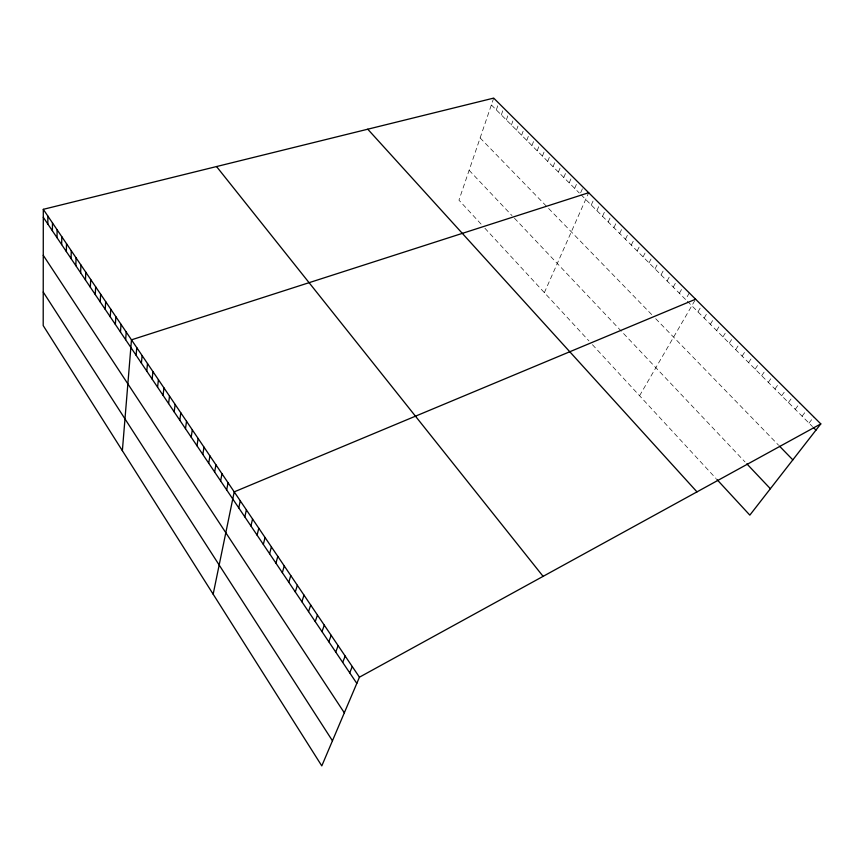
<?xml version="1.0" encoding="UTF-8"?>
<svg xmlns="http://www.w3.org/2000/svg" width="864" height="864" viewBox="0 0 864 864"><rect width="100%" height="100%" fill="white"/><g stroke="black" fill="none" stroke-linecap="round" stroke-linejoin="round"><path stroke-width="0.65" stroke-dasharray="4.32 3.24" d="M493.69 98.107L458.957 200.156L481.788 224.878M496.325 109.912L498.679 103.086M501.325 114.912L503.712 108.086M506.347 119.956L508.777 113.13M511.412 125.021L513.864 118.206M516.499 130.118L518.994 123.304M521.618 135.248L524.146 128.444M526.781 140.411L529.34 133.618M531.965 145.606L534.568 138.812M537.181 150.844L539.816 144.05M542.441 156.103L545.108 149.321M547.722 161.395L550.433 154.624M553.046 166.73L555.79 159.959M558.403 172.087L561.19 165.326M563.792 177.487L566.611 170.737M569.214 182.92L572.076 176.18M574.679 188.395L577.573 181.656M580.662 192.78L583.114 187.164M544.363 292.637L588.676 192.715M591.268 205.016L594.292 198.299M596.873 210.622L599.929 203.926M602.51 216.281L605.621 209.585M608.191 221.962L611.334 215.276M613.904 227.686L617.09 221.011M619.661 233.453L622.89 226.789M625.45 239.252L628.722 232.6M631.282 245.095L634.597 238.453M637.157 250.981L640.516 244.339M643.064 256.9L646.477 250.279M649.015 262.861L652.471 256.252M655.009 268.855L658.508 262.256M661.036 274.903L664.578 268.315M667.105 280.984L670.702 274.406M673.229 287.107L676.868 280.541M679.385 293.274L683.068 286.729M689.321 292.95L685.584 299.484L581.094 194.821M639.576 395.734L694.98 300.305M697.961 311.882L701.795 305.37M704.138 318.071L708.016 311.569M710.348 324.302L714.29 317.822M716.612 330.566L720.598 324.108M722.92 336.884L726.959 330.437M729.27 343.246L733.352 336.809M735.664 349.65L739.8 343.224M742.1 356.098L746.291 349.693M748.58 362.588L752.825 356.206M755.104 369.122L759.413 362.761M761.681 375.71L766.033 369.36M768.301 382.342L772.708 376.002M774.965 389.016L779.436 382.698M781.682 395.744L786.208 389.448M788.443 402.516L793.022 396.241M795.247 409.342L799.891 403.078M802.105 416.21L806.814 409.968M809.017 423.133L813.78 416.912M491.357 104.933L579.258 192.974M687.366 301.266L812.495 426.611M480.125 137.959L652.342 315.241M655.7 318.708L778.594 445.208M469.12 170.284L512.017 215.622M514.469 218.225L745.049 461.959M484.888 228.226L588.892 340.848M592.412 344.66L716.094 478.591"/><path stroke-width="1.3" d="M43.297 209.336L43.2 325.588L321.797 765.893L359.446 677.182L820.8 423.9L493.69 98.107L43.297 209.336L359.446 677.182M47.833 224.024L47.866 216.097M52.412 230.828L52.477 222.912M57.024 237.686L57.121 229.792M61.668 244.598L61.798 236.714M66.355 251.564L66.517 243.691M71.075 258.584L71.269 250.733M75.838 265.658L76.064 257.828M80.644 272.797L80.903 264.978M85.482 279.99L85.774 272.192M90.353 287.248L90.688 279.461M95.278 294.548L95.634 286.794M100.235 301.925L100.634 294.181M105.224 309.355L105.667 301.633M110.268 316.85L110.743 309.139M115.355 324.41L115.862 316.721M120.474 332.024L121.025 324.356M125.647 339.703L126.23 332.068M122.364 450.706L131.479 339.833L588.676 192.715M136.112 355.266L136.782 347.674M141.404 363.15L142.117 355.568M146.75 371.088L147.506 363.539M152.14 379.102L152.939 371.585M157.583 387.191L158.414 379.685M163.069 395.345L163.944 387.871M168.599 403.564L169.517 396.122M174.172 411.858L175.144 404.438M179.798 420.228L180.814 412.841M185.479 428.663L186.538 421.308M191.203 437.184L192.316 429.851M196.981 445.77L198.137 438.469M202.813 454.432L204.012 447.174M208.699 463.18L209.952 455.954M214.628 472.003L215.935 464.81M220.622 480.902L221.972 473.742M226.66 489.888L228.064 482.76M213.16 594.194L234.22 491.864L695.606 299.214M238.766 507.881L240.278 500.828M244.825 516.888L246.391 509.868M250.938 525.971L252.558 519.005M257.105 535.151L258.779 528.206M263.326 544.396L265.064 537.505M269.611 553.738L271.404 546.89M275.951 563.166L277.798 556.351M282.344 572.67L284.256 565.909M288.803 582.271L290.768 575.554M295.315 591.959L297.346 585.284M301.892 601.744L303.988 595.112M308.534 611.615L310.694 605.027M315.241 621.572L317.455 615.038M322.002 631.627L324.292 625.147M328.828 641.779L331.182 635.353M335.729 652.028L338.148 645.656M342.684 662.386L345.179 656.068M349.715 672.829L352.274 666.565M820.8 423.9L749.833 515.128L716.947 479.52M813.37 427.486L815.972 430.099M779.533 446.18L792.828 459.864M746.842 463.849L770.375 488.722M367.762 129.2L696.978 491.875M216.54 166.547L543.1 576.353M43.286 217.274L356.81 683.381M43.254 255.301L344.326 712.811M43.232 292.054L332.456 740.772"/></g></svg>
